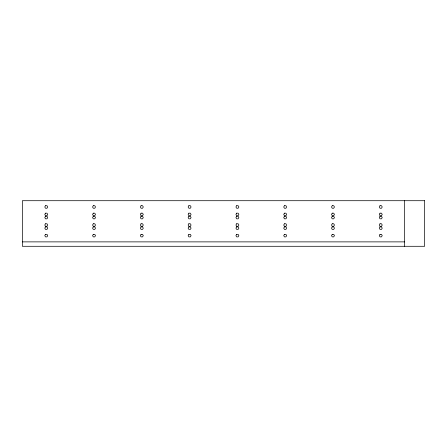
<?xml version="1.0" encoding="UTF-8"?>
<svg xmlns="http://www.w3.org/2000/svg" width="447" height="447" viewBox="0 0 447 447"><rect width="100%" height="100%" fill="white"/><g stroke="black" fill="none" stroke-linecap="round" stroke-linejoin="round"><path stroke-width="0.67" d="M22.35 241.877L404.652 241.877M404.652 200.709L404.652 246.291M45.51 205.698L44.773 206.972L45.51 208.246L46.98 208.246L47.712 206.972L46.98 205.698L45.51 205.698M45.51 213.169L44.773 214.443L45.51 215.717L46.98 215.717L47.712 214.443L46.98 213.169L45.51 213.169M45.51 216.287L44.773 217.56L45.51 218.834L46.98 218.834L47.712 217.56L46.98 216.287L45.51 216.287M45.51 223.757L44.773 225.031L45.51 226.305L46.98 226.305L47.712 225.031L46.98 223.757L45.51 223.757M45.51 226.875L44.773 228.149L45.51 229.417L46.98 229.417L47.712 228.149L46.98 226.875L45.51 226.875M45.51 234.345L44.773 235.614L45.51 236.888L46.98 236.888L47.712 235.614L46.98 234.345L45.51 234.345M93.294 205.698L92.563 206.972L93.294 208.246L94.77 208.246L95.502 206.972L94.77 205.698L93.294 205.698M93.294 213.169L92.563 214.443L93.294 215.717L94.77 215.717L95.502 214.443L94.77 213.169L93.294 213.169M93.294 216.287L92.563 217.56L93.294 218.834L94.77 218.834L95.502 217.56L94.77 216.287L93.294 216.287M93.294 223.757L92.563 225.031L93.294 226.305L94.77 226.305L95.502 225.031L94.77 223.757L93.294 223.757M93.294 226.875L92.563 228.149L93.294 229.417L94.77 229.417L95.502 228.149L94.77 226.875L93.294 226.875M93.294 234.345L92.563 235.614L93.294 236.888L94.77 236.888L95.502 235.614L94.77 234.345L93.294 234.345M141.084 205.698L140.347 206.972L141.084 208.246L142.554 208.246L143.291 206.972L142.554 205.698L141.084 205.698M141.084 213.169L140.347 214.443L141.084 215.717L142.554 215.717L143.291 214.443L142.554 213.169L141.084 213.169M141.084 216.287L140.347 217.56L141.084 218.834L142.554 218.834L143.291 217.56L142.554 216.287L141.084 216.287M141.084 223.757L140.347 225.031L141.084 226.305L142.554 226.305L143.291 225.031L142.554 223.757L141.084 223.757M141.084 226.875L140.347 228.149L141.084 229.417L142.554 229.417L143.291 228.149L142.554 226.875L141.084 226.875M141.084 234.345L140.347 235.614L141.084 236.888L142.554 236.888L143.291 235.614L142.554 234.345L141.084 234.345M188.874 205.698L188.137 206.972L188.874 208.246L190.344 208.246L191.076 206.972L190.344 205.698L188.874 205.698M188.874 213.169L188.137 214.443L188.874 215.717L190.344 215.717L191.076 214.443L190.344 213.169L188.874 213.169M188.874 216.287L188.137 217.56L188.874 218.834L190.344 218.834L191.076 217.56L190.344 216.287L188.874 216.287M188.874 223.757L188.137 225.031L188.874 226.305L190.344 226.305L191.076 225.031L190.344 223.757L188.874 223.757M188.874 226.875L188.137 228.149L188.874 229.417L190.344 229.417L191.076 228.149L190.344 226.875L188.874 226.875M188.874 234.345L188.137 235.614L188.874 236.888L190.344 236.888L191.076 235.614L190.344 234.345L188.874 234.345M236.659 205.698L235.927 206.972L236.659 208.246L238.128 208.246L238.866 206.972L238.128 205.698L236.659 205.698M236.659 213.169L235.927 214.443L236.659 215.717L238.128 215.717L238.866 214.443L238.128 213.169L236.659 213.169M236.659 216.287L235.927 217.56L236.659 218.834L238.128 218.834L238.866 217.56L238.128 216.287L236.659 216.287M236.659 223.757L235.927 225.031L236.659 226.305L238.128 226.305L238.866 225.031L238.128 223.757L236.659 223.757M236.659 226.875L235.927 228.149L236.659 229.417L238.128 229.417L238.866 228.149L238.128 226.875L236.659 226.875M236.659 234.345L235.927 235.614L236.659 236.888L238.128 236.888L238.866 235.614L238.128 234.345L236.659 234.345M284.448 205.698L283.711 206.972L284.448 208.246L285.918 208.246L286.656 206.972L285.918 205.698L284.448 205.698M284.448 213.169L283.711 214.443L284.448 215.717L285.918 215.717L286.656 214.443L285.918 213.169L284.448 213.169M284.448 216.287L283.711 217.56L284.448 218.834L285.918 218.834L286.656 217.56L285.918 216.287L284.448 216.287M284.448 223.757L283.711 225.031L284.448 226.305L285.918 226.305L286.656 225.031L285.918 223.757L284.448 223.757M284.448 226.875L283.711 228.149L284.448 229.417L285.918 229.417L286.656 228.149L285.918 226.875L284.448 226.875M284.448 234.345L283.711 235.614L284.448 236.888L285.918 236.888L286.656 235.614L285.918 234.345L284.448 234.345M332.238 205.698L331.501 206.972L332.238 208.246L333.708 208.246L334.44 206.972L333.708 205.698L332.238 205.698M332.238 213.169L331.501 214.443L332.238 215.717L333.708 215.717L334.44 214.443L333.708 213.169L332.238 213.169M332.238 216.287L331.501 217.56L332.238 218.834L333.708 218.834L334.44 217.56L333.708 216.287L332.238 216.287M332.238 223.757L331.501 225.031L332.238 226.305L333.708 226.305L334.44 225.031L333.708 223.757L332.238 223.757M332.238 226.875L331.501 228.149L332.238 229.417L333.708 229.417L334.44 228.149L333.708 226.875L332.238 226.875M332.238 234.345L331.501 235.614L332.238 236.888L333.708 236.888L334.44 235.614L333.708 234.345L332.238 234.345M380.023 205.698L379.291 206.972L380.023 208.246L381.492 208.246L382.23 206.972L381.492 205.698L380.023 205.698M380.023 213.169L379.291 214.443L380.023 215.717L381.492 215.717L382.23 214.443L381.492 213.169L380.023 213.169M380.023 216.287L379.291 217.56L380.023 218.834L381.492 218.834L382.23 217.56L381.492 216.287L380.023 216.287M380.023 223.757L379.291 225.031L380.023 226.305L381.492 226.305L382.23 225.031L381.492 223.757L380.023 223.757M380.023 226.875L379.291 228.149L380.023 229.417L381.492 229.417L382.23 228.149L381.492 226.875L380.023 226.875M380.023 234.345L379.291 235.614L380.023 236.888L381.492 236.888L382.23 235.614L381.492 234.345L380.023 234.345M424.65 200.709L22.35 200.709L22.35 246.291L424.65 246.291L424.65 200.709"/></g></svg>
